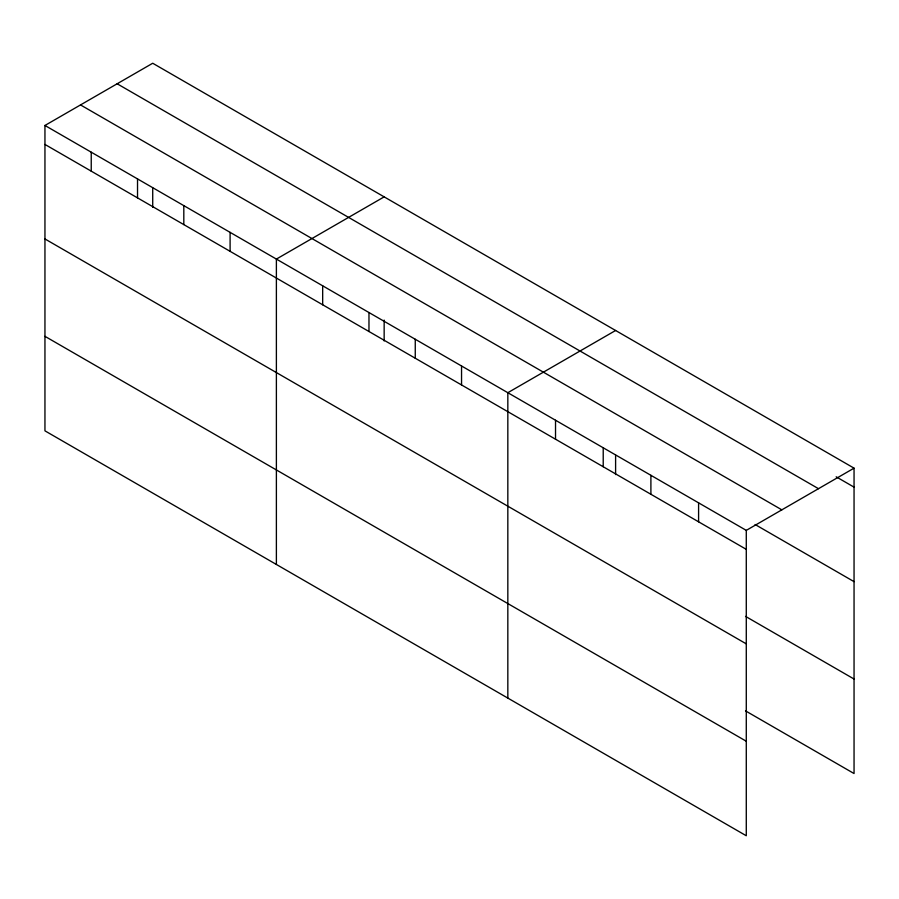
<?xml version="1.0" encoding="UTF-8"?>
<svg xmlns="http://www.w3.org/2000/svg" width="899" height="899" viewBox="0 0 899 899"><rect width="100%" height="100%" fill="white"/><g stroke="black" fill="none" stroke-linecap="round" stroke-linejoin="round"><path stroke-width="1.35" d="M44.95 125.467L746.282 530.376L746.282 835.755L44.95 430.846L44.95 125.467L152.718 63.245L854.05 468.154L854.05 773.533L745.552 710.895M384.154 196.87L276.386 259.081L276.386 564.46M615.601 330.484L507.834 392.706L507.834 698.085M746.282 530.376L854.05 468.154M836.171 476.807L854.05 487.134M117.151 83.776L818.483 488.685M80.517 104.925L781.849 509.845M755.093 524.51L854.05 581.642M44.95 144.436L746.282 549.345M745.552 616.388L854.05 679.026M44.95 238.954L746.282 643.864M44.95 336.327L746.282 741.237M698.59 502.844L698.59 521.813M650.898 475.301L650.898 494.281M615.601 455.108L615.601 474.582M603.218 447.769L603.218 466.75M555.526 420.238L555.526 439.218M461.547 365.983L461.547 384.952M415.259 339.26L415.259 358.229M384.154 320.089L384.154 340.957M368.972 312.526L368.972 331.506M322.674 285.803L322.674 304.783M230.099 232.358L230.099 251.338M183.812 205.635L183.812 224.604M152.718 187.857L152.718 207.343M137.525 178.912L137.525 197.881M91.237 152.189L91.237 171.158"/></g></svg>
